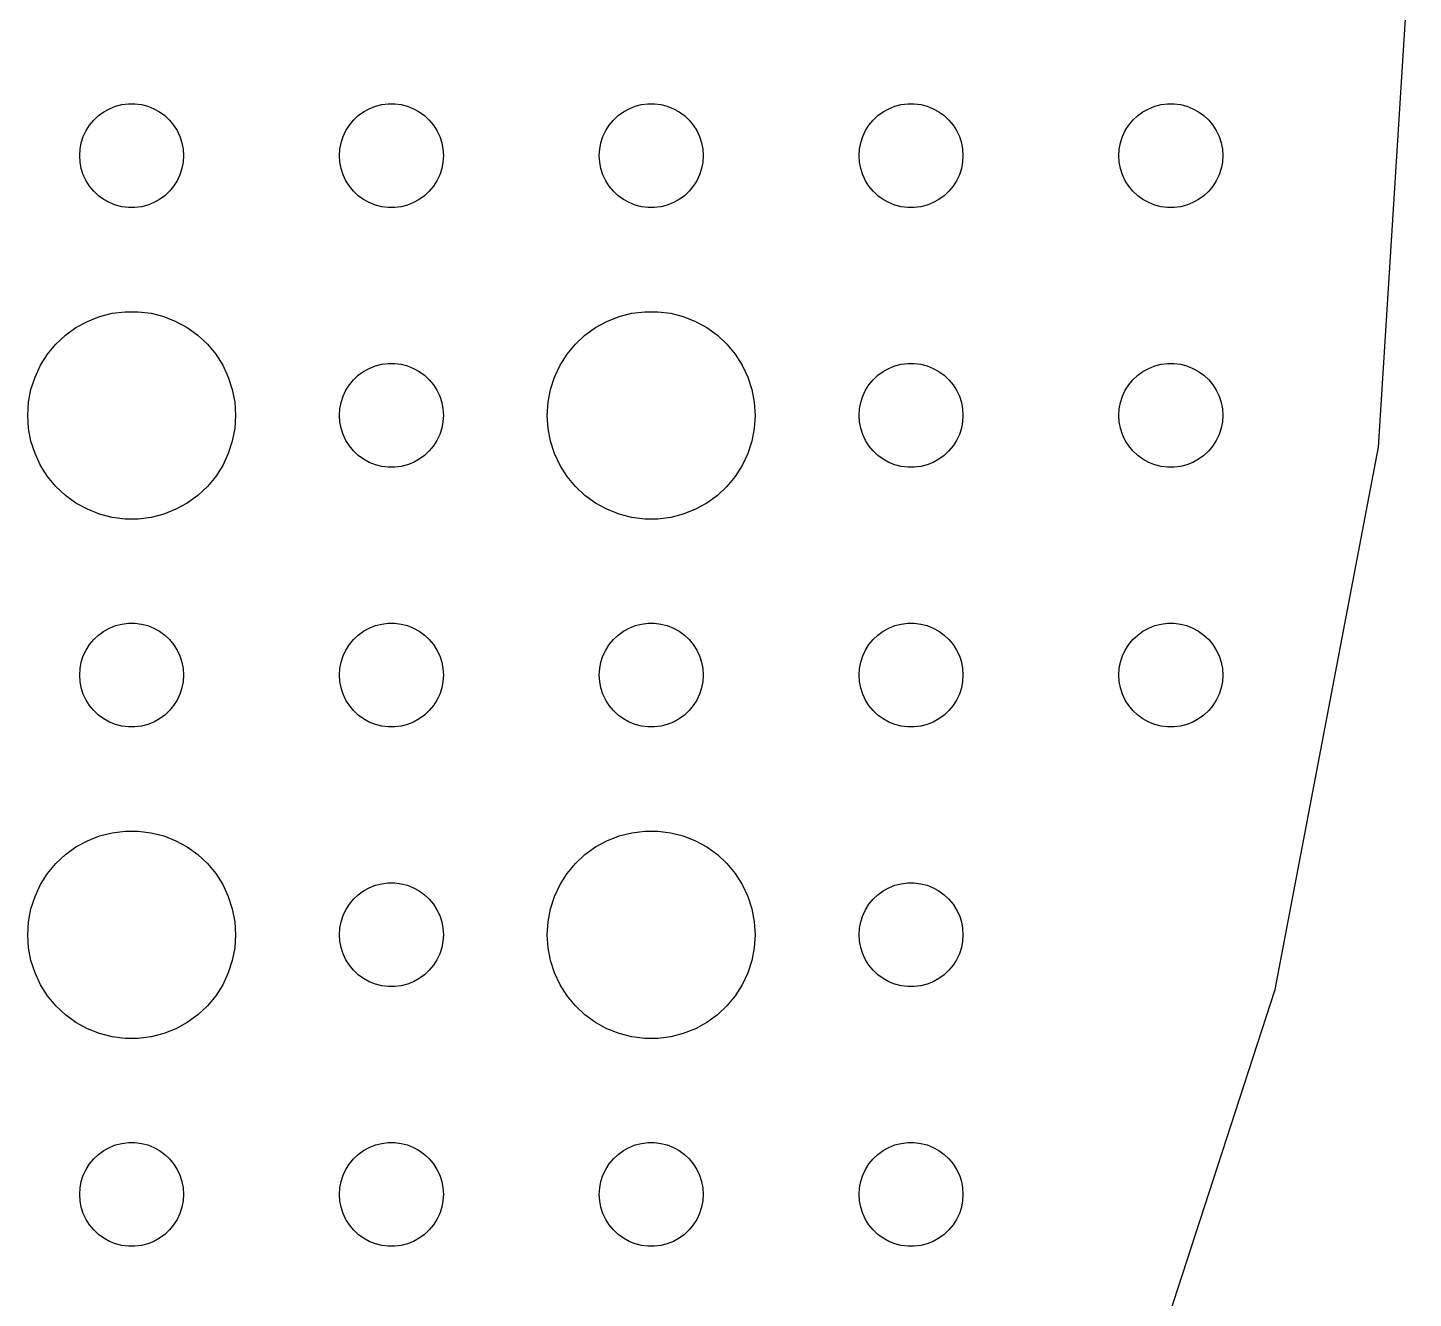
# Model space of a CAD drawing. Header units: metres. Extents: x -127 to 127, y -127 to 127.
# Drawn here: x 87 to 127, y -40.5 to -3.8 of the extents above; entities that cross this region are included whole.
import ezdxf

# ---------------------------------------------------------------- set-up
doc = ezdxf.new("R2010")
doc.units = ezdxf.units.M

msp = doc.modelspace()

# ---------------------------------------------------------------- linework, layer by layer
for p, q in [((125.999, -15.9173), (127, 0)), ((88.9065, -6.47318), (89.0439, -6.34422)), ((89.0439, -6.34422), (89.1963, -6.23351)), ((89.1963, -6.23351), (89.3613, -6.14275)), ((89.3613, -6.14275), (89.5365, -6.07341)), ((89.5365, -6.07341), (89.7189, -6.02657)), ((89.7189, -6.02657), (89.9058, -6.00294)), ((89.9058, -6.00294), (90.0942, -6.00294)), ((90.0942, -6.00294), (90.2811, -6.02657)), ((90.2811, -6.02657), (90.4635, -6.07341)), ((90.4635, -6.07341), (90.6387, -6.14275)), ((90.6387, -6.14275), (90.8037, -6.23351)), ((90.8037, -6.23351), (90.9561, -6.34422)), ((90.9561, -6.34422), (91.0934, -6.47318)), ((96.4065, -6.47318), (96.5439, -6.34422)), ((96.5439, -6.34422), (96.6963, -6.23351)), ((96.6963, -6.23351), (96.8613, -6.14275)), ((96.8613, -6.14275), (97.0365, -6.07341)), ((97.0365, -6.07341), (97.2189, -6.02657)), ((97.2189, -6.02657), (97.4058, -6.00294)), ((97.4058, -6.00294), (97.5942, -6.00294)), ((97.5942, -6.00294), (97.7811, -6.02657)), ((97.7811, -6.02657), (97.9635, -6.07341)), ((97.9635, -6.07341), (98.1387, -6.14275)), ((98.1387, -6.14275), (98.3037, -6.23351)), ((98.3037, -6.23351), (98.4561, -6.34422)), ((98.4561, -6.34422), (98.5934, -6.47318)), ((103.907, -6.47318), (104.044, -6.34422)), ((104.044, -6.34422), (104.196, -6.23351)), ((104.196, -6.23351), (104.361, -6.14275)), ((104.361, -6.14275), (104.536, -6.07341)), ((104.536, -6.07341), (104.719, -6.02657)), ((104.719, -6.02657), (104.906, -6.00294)), ((104.906, -6.00294), (105.094, -6.00294)), ((105.094, -6.00294), (105.281, -6.02657)), ((105.281, -6.02657), (105.464, -6.07341)), ((105.464, -6.07341), (105.639, -6.14275)), ((105.639, -6.14275), (105.804, -6.23351)), ((105.804, -6.23351), (105.956, -6.34422)), ((105.956, -6.34422), (106.093, -6.47318)), ((111.407, -6.47318), (111.544, -6.34422)), ((111.544, -6.34422), (111.696, -6.23351)), ((111.696, -6.23351), (111.861, -6.14275)), ((111.861, -6.14275), (112.036, -6.07341)), ((112.036, -6.07341), (112.219, -6.02657)), ((112.219, -6.02657), (112.406, -6.00294)), ((112.406, -6.00294), (112.594, -6.00294)), ((112.594, -6.00294), (112.781, -6.02657)), ((112.781, -6.02657), (112.964, -6.07341)), ((112.964, -6.07341), (113.139, -6.14275)), ((113.139, -6.14275), (113.304, -6.23351)), ((113.304, -6.23351), (113.456, -6.34422)), ((113.456, -6.34422), (113.593, -6.47318)), ((118.907, -6.47318), (119.044, -6.34422)), ((119.044, -6.34422), (119.196, -6.23351)), ((119.196, -6.23351), (119.361, -6.14275)), ((119.361, -6.14275), (119.536, -6.07341)), ((119.536, -6.07341), (119.719, -6.02657)), ((119.719, -6.02657), (119.906, -6.00294)), ((119.906, -6.00294), (120.094, -6.00294)), ((120.094, -6.00294), (120.281, -6.02657)), ((120.281, -6.02657), (120.464, -6.07341)), ((120.464, -6.07341), (120.639, -6.14275)), ((120.639, -6.14275), (120.804, -6.23351)), ((120.804, -6.23351), (120.956, -6.34422)), ((120.956, -6.34422), (121.093, -6.47318)), ((88.6053, -6.9478), (88.6855, -6.77736)), ((88.6855, -6.77736), (88.7865, -6.61832)), ((88.7865, -6.61832), (88.9065, -6.47318)), ((91.0934, -6.47318), (91.2135, -6.61832)), ((91.2135, -6.61832), (91.3145, -6.77736)), ((91.3145, -6.77736), (91.3947, -6.9478)), ((96.1053, -6.9478), (96.1855, -6.77736)), ((96.1855, -6.77736), (96.2865, -6.61832)), ((96.2865, -6.61832), (96.4065, -6.47318)), ((98.5934, -6.47318), (98.7135, -6.61832)), ((98.7135, -6.61832), (98.8145, -6.77736)), ((98.8145, -6.77736), (98.8947, -6.9478)), ((103.605, -6.9478), (103.686, -6.77736)), ((103.686, -6.77736), (103.786, -6.61832)), ((103.786, -6.61832), (103.907, -6.47318)), ((106.093, -6.47318), (106.214, -6.61832)), ((106.214, -6.61832), (106.314, -6.77736)), ((106.314, -6.77736), (106.395, -6.9478)), ((111.105, -6.9478), (111.186, -6.77736)), ((111.186, -6.77736), (111.286, -6.61832)), ((111.286, -6.61832), (111.407, -6.47318)), ((113.593, -6.47318), (113.714, -6.61832)), ((113.714, -6.61832), (113.814, -6.77736)), ((113.814, -6.77736), (113.895, -6.9478)), ((118.605, -6.9478), (118.686, -6.77736)), ((118.686, -6.77736), (118.786, -6.61832)), ((118.786, -6.61832), (118.907, -6.47318)), ((121.093, -6.47318), (121.214, -6.61832)), ((121.214, -6.61832), (121.314, -6.77736)), ((121.314, -6.77736), (121.395, -6.9478)), ((88.5118, -7.312), (88.5471, -7.12695)), ((88.5471, -7.12695), (88.6053, -6.9478)), ((91.3947, -6.9478), (91.4529, -7.12695)), ((91.4529, -7.12695), (91.4882, -7.312)), ((96.0118, -7.312), (96.0471, -7.12695)), ((96.0471, -7.12695), (96.1053, -6.9478)), ((98.8947, -6.9478), (98.9529, -7.12695)), ((98.9529, -7.12695), (98.9882, -7.312)), ((103.512, -7.312), (103.547, -7.12695)), ((103.547, -7.12695), (103.605, -6.9478)), ((106.395, -6.9478), (106.453, -7.12695)), ((106.453, -7.12695), (106.488, -7.312)), ((111.012, -7.312), (111.047, -7.12695)), ((111.047, -7.12695), (111.105, -6.9478)), ((113.895, -6.9478), (113.953, -7.12695)), ((113.953, -7.12695), (113.988, -7.312)), ((118.512, -7.312), (118.547, -7.12695)), ((118.547, -7.12695), (118.605, -6.9478)), ((121.395, -6.9478), (121.453, -7.12695)), ((121.453, -7.12695), (121.488, -7.312)), ((88.5, -7.5), (88.5118, -7.312)), ((88.5118, -7.68799), (88.5, -7.5)), ((91.4882, -7.312), (91.5, -7.5)), ((91.5, -7.5), (91.4882, -7.68799)), ((96, -7.5), (96.0118, -7.312)), ((96.0118, -7.68799), (96, -7.5)), ((98.9882, -7.312), (99, -7.5)), ((99, -7.5), (98.9882, -7.68799)), ((103.5, -7.5), (103.512, -7.312)), ((103.512, -7.68799), (103.5, -7.5)), ((106.488, -7.312), (106.5, -7.5)), ((106.5, -7.5), (106.488, -7.68799)), ((111, -7.5), (111.012, -7.312)), ((111.012, -7.68799), (111, -7.5)), ((113.988, -7.312), (114, -7.5)), ((114, -7.5), (113.988, -7.68799)), ((118.5, -7.5), (118.512, -7.312)), ((118.512, -7.68799), (118.5, -7.5)), ((121.488, -7.312), (121.5, -7.5)), ((121.5, -7.5), (121.488, -7.68799)), ((88.5471, -7.87303), (88.5118, -7.68799)), ((88.6053, -8.05219), (88.5471, -7.87303)), ((91.4529, -7.87303), (91.3947, -8.05219)), ((91.4882, -7.68799), (91.4529, -7.87303)), ((96.0471, -7.87303), (96.0118, -7.68799)), ((96.1053, -8.05219), (96.0471, -7.87303)), ((98.9529, -7.87303), (98.8947, -8.05219)), ((98.9882, -7.68799), (98.9529, -7.87303)), ((103.547, -7.87303), (103.512, -7.68799)), ((103.605, -8.05219), (103.547, -7.87303)), ((106.453, -7.87303), (106.395, -8.05219)), ((106.488, -7.68799), (106.453, -7.87303)), ((111.047, -7.87303), (111.012, -7.68799)), ((111.105, -8.05219), (111.047, -7.87303)), ((113.953, -7.87303), (113.895, -8.05219)), ((113.988, -7.68799), (113.953, -7.87303)), ((118.547, -7.87303), (118.512, -7.68799)), ((118.605, -8.05219), (118.547, -7.87303)), ((121.453, -7.87303), (121.395, -8.05219)), ((121.488, -7.68799), (121.453, -7.87303)), ((88.6855, -8.22263), (88.6053, -8.05219)), ((88.7865, -8.38167), (88.6855, -8.22263)), ((88.9065, -8.52681), (88.7865, -8.38167)), ((91.2135, -8.38167), (91.0934, -8.52681)), ((91.3145, -8.22263), (91.2135, -8.38167)), ((91.3947, -8.05219), (91.3145, -8.22263)), ((96.1855, -8.22263), (96.1053, -8.05219)), ((96.2865, -8.38167), (96.1855, -8.22263)), ((96.4065, -8.52681), (96.2865, -8.38167)), ((98.7135, -8.38167), (98.5934, -8.52681)), ((98.8145, -8.22263), (98.7135, -8.38167)), ((98.8947, -8.05219), (98.8145, -8.22263)), ((103.686, -8.22263), (103.605, -8.05219)), ((103.786, -8.38167), (103.686, -8.22263)), ((103.907, -8.52681), (103.786, -8.38167)), ((106.214, -8.38167), (106.093, -8.52681)), ((106.314, -8.22263), (106.214, -8.38167)), ((106.395, -8.05219), (106.314, -8.22263)), ((111.186, -8.22263), (111.105, -8.05219)), ((111.286, -8.38167), (111.186, -8.22263)), ((111.407, -8.52681), (111.286, -8.38167)), ((113.714, -8.38167), (113.593, -8.52681)), ((113.814, -8.22263), (113.714, -8.38167)), ((113.895, -8.05219), (113.814, -8.22263)), ((118.686, -8.22263), (118.605, -8.05219)), ((118.786, -8.38167), (118.686, -8.22263)), ((118.907, -8.52681), (118.786, -8.38167)), ((121.214, -8.38167), (121.093, -8.52681)), ((121.314, -8.22263), (121.214, -8.38167)), ((121.395, -8.05219), (121.314, -8.22263)), ((89.0439, -8.65576), (88.9065, -8.52681)), ((89.1963, -8.76648), (89.0439, -8.65576)), ((89.3613, -8.85724), (89.1963, -8.76648)), ((90.8037, -8.76648), (90.6387, -8.85724)), ((90.9561, -8.65576), (90.8037, -8.76648)), ((91.0934, -8.52681), (90.9561, -8.65576)), ((96.5439, -8.65576), (96.4065, -8.52681)), ((96.6963, -8.76648), (96.5439, -8.65576)), ((96.8613, -8.85724), (96.6963, -8.76648)), ((98.3037, -8.76648), (98.1387, -8.85724)), ((98.4561, -8.65576), (98.3037, -8.76648)), ((98.5934, -8.52681), (98.4561, -8.65576)), ((104.044, -8.65576), (103.907, -8.52681)), ((104.196, -8.76648), (104.044, -8.65576)), ((104.361, -8.85724), (104.196, -8.76648)), ((105.804, -8.76648), (105.639, -8.85724)), ((105.956, -8.65576), (105.804, -8.76648)), ((106.093, -8.52681), (105.956, -8.65576)), ((111.544, -8.65576), (111.407, -8.52681)), ((111.696, -8.76648), (111.544, -8.65576)), ((111.861, -8.85724), (111.696, -8.76648)), ((113.304, -8.76648), (113.139, -8.85724)), ((113.456, -8.65576), (113.304, -8.76648)), ((113.593, -8.52681), (113.456, -8.65576)), ((119.044, -8.65576), (118.907, -8.52681)), ((119.196, -8.76648), (119.044, -8.65576)), ((119.361, -8.85724), (119.196, -8.76648)), ((120.804, -8.76648), (120.639, -8.85724)), ((120.956, -8.65576), (120.804, -8.76648)), ((121.093, -8.52681), (120.956, -8.65576)), ((89.5365, -8.92657), (89.3613, -8.85724)), ((89.7189, -8.97342), (89.5365, -8.92657)), ((89.9058, -8.99704), (89.7189, -8.97342)), ((90.0942, -8.99704), (89.9058, -8.99704)), ((90.2811, -8.97342), (90.0942, -8.99704)), ((90.4635, -8.92657), (90.2811, -8.97342)), ((90.6387, -8.85724), (90.4635, -8.92657)), ((97.0365, -8.92657), (96.8613, -8.85724)), ((97.2189, -8.97342), (97.0365, -8.92657)), ((97.4058, -8.99704), (97.2189, -8.97342)), ((97.5942, -8.99704), (97.4058, -8.99704)), ((97.7811, -8.97342), (97.5942, -8.99704)), ((97.9635, -8.92657), (97.7811, -8.97342)), ((98.1387, -8.85724), (97.9635, -8.92657)), ((104.536, -8.92657), (104.361, -8.85724)), ((104.719, -8.97342), (104.536, -8.92657)), ((104.906, -8.99704), (104.719, -8.97342)), ((105.094, -8.99704), (104.906, -8.99704)), ((105.281, -8.97342), (105.094, -8.99704)), ((105.464, -8.92657), (105.281, -8.97342)), ((105.639, -8.85724), (105.464, -8.92657)), ((112.036, -8.92657), (111.861, -8.85724)), ((112.219, -8.97342), (112.036, -8.92657)), ((112.406, -8.99704), (112.219, -8.97342)), ((112.594, -8.99704), (112.406, -8.99704)), ((112.781, -8.97342), (112.594, -8.99704)), ((112.964, -8.92657), (112.781, -8.97342)), ((113.139, -8.85724), (112.964, -8.92657)), ((119.536, -8.92657), (119.361, -8.85724)), ((119.719, -8.97342), (119.536, -8.92657)), ((119.906, -8.99704), (119.719, -8.97342)), ((120.094, -8.99704), (119.906, -8.99704)), ((120.281, -8.97342), (120.094, -8.99704)), ((120.464, -8.92657), (120.281, -8.97342)), ((120.639, -8.85724), (120.464, -8.92657)), ((88.3925, -12.467), (88.7227, -12.2855)), ((88.7227, -12.2855), (89.073, -12.1468)), ((89.073, -12.1468), (89.4379, -12.0531)), ((89.4379, -12.0531), (89.8116, -12.0059)), ((89.8116, -12.0059), (90.1884, -12.0059)), ((90.1884, -12.0059), (90.5621, -12.0531)), ((90.5621, -12.0531), (90.927, -12.1468)), ((90.927, -12.1468), (91.2773, -12.2855)), ((91.2773, -12.2855), (91.6075, -12.467)), ((103.393, -12.467), (103.723, -12.2855)), ((103.723, -12.2855), (104.073, -12.1468)), ((104.073, -12.1468), (104.438, -12.0531)), ((104.438, -12.0531), (104.812, -12.0059)), ((104.812, -12.0059), (105.188, -12.0059)), ((105.188, -12.0059), (105.562, -12.0531)), ((105.562, -12.0531), (105.927, -12.1468)), ((105.927, -12.1468), (106.277, -12.2855)), ((106.277, -12.2855), (106.607, -12.467)), ((87.8131, -12.9464), (88.0877, -12.6884)), ((88.0877, -12.6884), (88.3925, -12.467)), ((91.6075, -12.467), (91.9123, -12.6884)), ((91.9123, -12.6884), (92.1869, -12.9464)), ((102.813, -12.9464), (103.088, -12.6884)), ((103.088, -12.6884), (103.393, -12.467)), ((106.607, -12.467), (106.912, -12.6884)), ((106.912, -12.6884), (107.187, -12.9464)), ((87.573, -13.2366), (87.8131, -12.9464)), ((92.1869, -12.9464), (92.427, -13.2366)), ((102.573, -13.2366), (102.813, -12.9464)), ((107.187, -12.9464), (107.427, -13.2366)), ((87.2107, -13.8956), (87.3711, -13.5547)), ((87.3711, -13.5547), (87.573, -13.2366)), ((92.427, -13.2366), (92.6289, -13.5547)), ((92.6289, -13.5547), (92.7893, -13.8956)), ((96.8613, -13.6427), (97.0365, -13.5734)), ((97.0365, -13.5734), (97.2189, -13.5266)), ((97.2189, -13.5266), (97.4058, -13.5029)), ((97.4058, -13.5029), (97.5942, -13.5029)), ((97.5942, -13.5029), (97.7811, -13.5266)), ((97.7811, -13.5266), (97.9635, -13.5734)), ((97.9635, -13.5734), (98.1387, -13.6427)), ((102.211, -13.8956), (102.371, -13.5547)), ((102.371, -13.5547), (102.573, -13.2366)), ((107.427, -13.2366), (107.629, -13.5547)), ((107.629, -13.5547), (107.789, -13.8956)), ((111.861, -13.6427), (112.036, -13.5734)), ((112.036, -13.5734), (112.219, -13.5266)), ((112.219, -13.5266), (112.406, -13.5029)), ((112.406, -13.5029), (112.594, -13.5029)), ((112.594, -13.5029), (112.781, -13.5266)), ((112.781, -13.5266), (112.964, -13.5734)), ((112.964, -13.5734), (113.139, -13.6427)), ((119.361, -13.6427), (119.536, -13.5734)), ((119.536, -13.5734), (119.719, -13.5266)), ((119.719, -13.5266), (119.906, -13.5029)), ((119.906, -13.5029), (120.094, -13.5029)), ((120.094, -13.5029), (120.281, -13.5266)), ((120.281, -13.5266), (120.464, -13.5734)), ((120.464, -13.5734), (120.639, -13.6427)), ((87.0943, -14.2539), (87.2107, -13.8956)), ((92.7893, -13.8956), (92.9057, -14.2539)), ((96.2865, -14.1183), (96.4065, -13.9732)), ((96.4065, -13.9732), (96.5439, -13.8442)), ((96.5439, -13.8442), (96.6963, -13.7335)), ((96.6963, -13.7335), (96.8613, -13.6427)), ((98.1387, -13.6427), (98.3037, -13.7335)), ((98.3037, -13.7335), (98.4561, -13.8442)), ((98.4561, -13.8442), (98.5934, -13.9732)), ((98.5934, -13.9732), (98.7135, -14.1183)), ((102.094, -14.2539), (102.211, -13.8956)), ((107.789, -13.8956), (107.906, -14.2539)), ((111.286, -14.1183), (111.407, -13.9732)), ((111.407, -13.9732), (111.544, -13.8442)), ((111.544, -13.8442), (111.696, -13.7335)), ((111.696, -13.7335), (111.861, -13.6427)), ((113.139, -13.6427), (113.304, -13.7335)), ((113.304, -13.7335), (113.456, -13.8442)), ((113.456, -13.8442), (113.593, -13.9732)), ((113.593, -13.9732), (113.714, -14.1183)), ((118.786, -14.1183), (118.907, -13.9732)), ((118.907, -13.9732), (119.044, -13.8442)), ((119.044, -13.8442), (119.196, -13.7335)), ((119.196, -13.7335), (119.361, -13.6427)), ((120.639, -13.6427), (120.804, -13.7335)), ((120.804, -13.7335), (120.956, -13.8442)), ((120.956, -13.8442), (121.093, -13.9732)), ((121.093, -13.9732), (121.214, -14.1183)), ((87.0237, -14.624), (87.0943, -14.2539)), ((92.9057, -14.2539), (92.9763, -14.624)), ((96.1053, -14.4478), (96.1855, -14.2774)), ((96.1855, -14.2774), (96.2865, -14.1183)), ((98.7135, -14.1183), (98.8145, -14.2774)), ((98.8145, -14.2774), (98.8947, -14.4478)), ((102.024, -14.624), (102.094, -14.2539)), ((107.906, -14.2539), (107.976, -14.624)), ((111.105, -14.4478), (111.186, -14.2774)), ((111.186, -14.2774), (111.286, -14.1183)), ((113.714, -14.1183), (113.814, -14.2774)), ((113.814, -14.2774), (113.895, -14.4478)), ((118.605, -14.4478), (118.686, -14.2774)), ((118.686, -14.2774), (118.786, -14.1183)), ((121.214, -14.1183), (121.314, -14.2774)), ((121.314, -14.2774), (121.395, -14.4478)), ((87, -15), (87.0237, -14.624)), ((92.9763, -14.624), (93, -15)), ((96.0118, -14.812), (96.0471, -14.627)), ((96.0471, -14.627), (96.1053, -14.4478)), ((98.8947, -14.4478), (98.9529, -14.627)), ((98.9529, -14.627), (98.9882, -14.812)), ((102, -15), (102.024, -14.624)), ((107.976, -14.624), (108, -15)), ((111.012, -14.812), (111.047, -14.627)), ((111.047, -14.627), (111.105, -14.4478)), ((113.895, -14.4478), (113.953, -14.627)), ((113.953, -14.627), (113.988, -14.812)), ((118.512, -14.812), (118.547, -14.627)), ((118.547, -14.627), (118.605, -14.4478)), ((121.395, -14.4478), (121.453, -14.627)), ((121.453, -14.627), (121.488, -14.812)), ((87.0237, -15.376), (87, -15)), ((93, -15), (92.9763, -15.376)), ((96, -15), (96.0118, -14.812)), ((96.0118, -15.188), (96, -15)), ((96.0471, -15.373), (96.0118, -15.188)), ((98.9882, -15.188), (98.9529, -15.373)), ((98.9882, -14.812), (99, -15)), ((99, -15), (98.9882, -15.188)), ((102.024, -15.376), (102, -15)), ((108, -15), (107.976, -15.376)), ((111, -15), (111.012, -14.812)), ((111.012, -15.188), (111, -15)), ((111.047, -15.373), (111.012, -15.188)), ((113.988, -15.188), (113.953, -15.373)), ((113.988, -14.812), (114, -15)), ((114, -15), (113.988, -15.188)), ((118.5, -15), (118.512, -14.812)), ((118.512, -15.188), (118.5, -15)), ((118.547, -15.373), (118.512, -15.188)), ((121.488, -15.188), (121.453, -15.373)), ((121.488, -14.812), (121.5, -15)), ((121.5, -15), (121.488, -15.188)), ((87.0943, -15.7461), (87.0237, -15.376)), ((92.9763, -15.376), (92.9057, -15.7461)), ((96.1053, -15.5522), (96.0471, -15.373)), ((96.1855, -15.7226), (96.1053, -15.5522)), ((98.8947, -15.5522), (98.8145, -15.7226)), ((98.9529, -15.373), (98.8947, -15.5522)), ((102.094, -15.7461), (102.024, -15.376)), ((107.976, -15.376), (107.906, -15.7461)), ((111.105, -15.5522), (111.047, -15.373)), ((111.186, -15.7226), (111.105, -15.5522)), ((113.895, -15.5522), (113.814, -15.7226)), ((113.953, -15.373), (113.895, -15.5522)), ((118.605, -15.5522), (118.547, -15.373)), ((118.686, -15.7226), (118.605, -15.5522)), ((121.395, -15.5522), (121.314, -15.7226)), ((121.453, -15.373), (121.395, -15.5522)), ((87.2107, -16.1044), (87.0943, -15.7461)), ((92.9057, -15.7461), (92.7893, -16.1044)), ((96.2865, -15.8817), (96.1855, -15.7226)), ((96.4065, -16.0268), (96.2865, -15.8817)), ((98.7135, -15.8817), (98.5934, -16.0268)), ((98.8145, -15.7226), (98.7135, -15.8817)), ((102.211, -16.1044), (102.094, -15.7461)), ((107.906, -15.7461), (107.789, -16.1044)), ((111.286, -15.8817), (111.186, -15.7226)), ((111.407, -16.0268), (111.286, -15.8817)), ((113.714, -15.8817), (113.593, -16.0268)), ((113.814, -15.7226), (113.714, -15.8817)), ((118.786, -15.8817), (118.686, -15.7226)), ((118.907, -16.0268), (118.786, -15.8817)), ((121.214, -15.8817), (121.093, -16.0268)), ((121.314, -15.7226), (121.214, -15.8817)), ((123.01, -31.5836), (125.999, -15.9173)), ((87.3711, -16.4453), (87.2107, -16.1044)), ((92.7893, -16.1044), (92.6289, -16.4453)), ((96.5439, -16.1558), (96.4065, -16.0268)), ((96.6963, -16.2665), (96.5439, -16.1558)), ((96.8613, -16.3572), (96.6963, -16.2665)), ((97.0365, -16.4266), (96.8613, -16.3572)), ((98.1387, -16.3572), (97.9635, -16.4266)), ((98.3037, -16.2665), (98.1387, -16.3572)), ((98.4561, -16.1558), (98.3037, -16.2665)), ((98.5934, -16.0268), (98.4561, -16.1558)), ((102.371, -16.4453), (102.211, -16.1044)), ((107.789, -16.1044), (107.629, -16.4453)), ((111.544, -16.1558), (111.407, -16.0268)), ((111.696, -16.2665), (111.544, -16.1558)), ((111.861, -16.3572), (111.696, -16.2665)), ((112.036, -16.4266), (111.861, -16.3572)), ((113.139, -16.3572), (112.964, -16.4266)), ((113.304, -16.2665), (113.139, -16.3572)), ((113.456, -16.1558), (113.304, -16.2665)), ((113.593, -16.0268), (113.456, -16.1558)), ((119.044, -16.1558), (118.907, -16.0268)), ((119.196, -16.2665), (119.044, -16.1558)), ((119.361, -16.3572), (119.196, -16.2665)), ((119.536, -16.4266), (119.361, -16.3572)), ((120.639, -16.3572), (120.464, -16.4266)), ((120.804, -16.2665), (120.639, -16.3572)), ((120.956, -16.1558), (120.804, -16.2665)), ((121.093, -16.0268), (120.956, -16.1558)), ((87.573, -16.7634), (87.3711, -16.4453)), ((87.8131, -17.0536), (87.573, -16.7634)), ((92.427, -16.7634), (92.1869, -17.0536)), ((92.6289, -16.4453), (92.427, -16.7634)), ((97.2189, -16.4734), (97.0365, -16.4266)), ((97.4058, -16.497), (97.2189, -16.4734)), ((97.5942, -16.497), (97.4058, -16.497)), ((97.7811, -16.4734), (97.5942, -16.497)), ((97.9635, -16.4266), (97.7811, -16.4734)), ((102.573, -16.7634), (102.371, -16.4453)), ((102.813, -17.0536), (102.573, -16.7634)), ((107.427, -16.7634), (107.187, -17.0536)), ((107.629, -16.4453), (107.427, -16.7634)), ((112.219, -16.4734), (112.036, -16.4266)), ((112.406, -16.497), (112.219, -16.4734)), ((112.594, -16.497), (112.406, -16.497)), ((112.781, -16.4734), (112.594, -16.497)), ((112.964, -16.4266), (112.781, -16.4734)), ((119.719, -16.4734), (119.536, -16.4266)), ((119.906, -16.497), (119.719, -16.4734)), ((120.094, -16.497), (119.906, -16.497)), ((120.281, -16.4734), (120.094, -16.497)), ((120.464, -16.4266), (120.281, -16.4734)), ((88.0877, -17.3115), (87.8131, -17.0536)), ((92.1869, -17.0536), (91.9123, -17.3115)), ((103.088, -17.3115), (102.813, -17.0536)), ((107.187, -17.0536), (106.912, -17.3115)), ((88.3925, -17.533), (88.0877, -17.3115)), ((88.7227, -17.7145), (88.3925, -17.533)), ((91.6075, -17.533), (91.2773, -17.7145)), ((91.9123, -17.3115), (91.6075, -17.533)), ((103.393, -17.533), (103.088, -17.3115)), ((103.723, -17.7145), (103.393, -17.533)), ((106.607, -17.533), (106.277, -17.7145)), ((106.912, -17.3115), (106.607, -17.533)), ((89.073, -17.8532), (88.7227, -17.7145)), ((89.4379, -17.9469), (89.073, -17.8532)), ((89.8116, -17.9941), (89.4379, -17.9469)), ((90.1884, -17.9941), (89.8116, -17.9941)), ((90.5621, -17.9469), (90.1884, -17.9941)), ((90.927, -17.8532), (90.5621, -17.9469)), ((91.2773, -17.7145), (90.927, -17.8532)), ((104.073, -17.8532), (103.723, -17.7145)), ((104.438, -17.9469), (104.073, -17.8532)), ((104.812, -17.9941), (104.438, -17.9469)), ((105.188, -17.9941), (104.812, -17.9941)), ((105.562, -17.9469), (105.188, -17.9941)), ((105.927, -17.8532), (105.562, -17.9469)), ((106.277, -17.7145), (105.927, -17.8532)), ((89.1963, -21.2335), (89.3613, -21.1427)), ((89.3613, -21.1427), (89.5365, -21.0734)), ((89.5365, -21.0734), (89.7189, -21.0266)), ((89.7189, -21.0266), (89.9058, -21.003)), ((89.9058, -21.003), (90.0942, -21.003)), ((90.0942, -21.003), (90.2811, -21.0266)), ((90.2811, -21.0266), (90.4635, -21.0734)), ((90.4635, -21.0734), (90.6387, -21.1427)), ((90.6387, -21.1427), (90.8037, -21.2335)), ((96.6963, -21.2335), (96.8613, -21.1427)), ((96.8613, -21.1427), (97.0365, -21.0734)), ((97.0365, -21.0734), (97.2189, -21.0266)), ((97.2189, -21.0266), (97.4058, -21.003)), ((97.4058, -21.003), (97.5942, -21.003)), ((97.5942, -21.003), (97.7811, -21.0266)), ((97.7811, -21.0266), (97.9635, -21.0734)), ((97.9635, -21.0734), (98.1387, -21.1427)), ((98.1387, -21.1427), (98.3037, -21.2335)), ((104.196, -21.2335), (104.361, -21.1427)), ((104.361, -21.1427), (104.536, -21.0734)), ((104.536, -21.0734), (104.719, -21.0266)), ((104.719, -21.0266), (104.906, -21.003)), ((104.906, -21.003), (105.094, -21.003)), ((105.094, -21.003), (105.281, -21.0266)), ((105.281, -21.0266), (105.464, -21.0734)), ((105.464, -21.0734), (105.639, -21.1427)), ((105.639, -21.1427), (105.804, -21.2335)), ((111.696, -21.2335), (111.861, -21.1427)), ((111.861, -21.1427), (112.036, -21.0734)), ((112.036, -21.0734), (112.219, -21.0266)), ((112.219, -21.0266), (112.406, -21.003)), ((112.406, -21.003), (112.594, -21.003)), ((112.594, -21.003), (112.781, -21.0266)), ((112.781, -21.0266), (112.964, -21.0734)), ((112.964, -21.0734), (113.139, -21.1427)), ((113.139, -21.1427), (113.304, -21.2335)), ((119.196, -21.2335), (119.361, -21.1427)), ((119.361, -21.1427), (119.536, -21.0734)), ((119.536, -21.0734), (119.719, -21.0266)), ((119.719, -21.0266), (119.906, -21.003)), ((119.906, -21.003), (120.094, -21.003)), ((120.094, -21.003), (120.281, -21.0266)), ((120.281, -21.0266), (120.464, -21.0734)), ((120.464, -21.0734), (120.639, -21.1427)), ((120.639, -21.1427), (120.804, -21.2335)), ((88.7865, -21.6183), (88.9065, -21.4732)), ((88.9065, -21.4732), (89.0439, -21.3442)), ((89.0439, -21.3442), (89.1963, -21.2335)), ((90.8037, -21.2335), (90.9561, -21.3442)), ((90.9561, -21.3442), (91.0934, -21.4732)), ((91.0934, -21.4732), (91.2135, -21.6183)), ((96.2865, -21.6183), (96.4065, -21.4732)), ((96.4065, -21.4732), (96.5439, -21.3442)), ((96.5439, -21.3442), (96.6963, -21.2335)), ((98.3037, -21.2335), (98.4561, -21.3442)), ((98.4561, -21.3442), (98.5934, -21.4732)), ((98.5934, -21.4732), (98.7135, -21.6183)), ((103.786, -21.6183), (103.907, -21.4732)), ((103.907, -21.4732), (104.044, -21.3442)), ((104.044, -21.3442), (104.196, -21.2335)), ((105.804, -21.2335), (105.956, -21.3442)), ((105.956, -21.3442), (106.093, -21.4732)), ((106.093, -21.4732), (106.214, -21.6183)), ((111.286, -21.6183), (111.407, -21.4732)), ((111.407, -21.4732), (111.544, -21.3442)), ((111.544, -21.3442), (111.696, -21.2335)), ((113.304, -21.2335), (113.456, -21.3442)), ((113.456, -21.3442), (113.593, -21.4732)), ((113.593, -21.4732), (113.714, -21.6183)), ((118.786, -21.6183), (118.907, -21.4732)), ((118.907, -21.4732), (119.044, -21.3442)), ((119.044, -21.3442), (119.196, -21.2335)), ((120.804, -21.2335), (120.956, -21.3442)), ((120.956, -21.3442), (121.093, -21.4732)), ((121.093, -21.4732), (121.214, -21.6183)), ((88.5471, -22.127), (88.6053, -21.9478)), ((88.6053, -21.9478), (88.6855, -21.7774)), ((88.6855, -21.7774), (88.7865, -21.6183)), ((91.2135, -21.6183), (91.3145, -21.7774)), ((91.3145, -21.7774), (91.3947, -21.9478)), ((91.3947, -21.9478), (91.4529, -22.127)), ((96.0471, -22.127), (96.1053, -21.9478)), ((96.1053, -21.9478), (96.1855, -21.7774)), ((96.1855, -21.7774), (96.2865, -21.6183)), ((98.7135, -21.6183), (98.8145, -21.7774)), ((98.8145, -21.7774), (98.8947, -21.9478)), ((98.8947, -21.9478), (98.9529, -22.127)), ((103.547, -22.127), (103.605, -21.9478)), ((103.605, -21.9478), (103.686, -21.7774)), ((103.686, -21.7774), (103.786, -21.6183)), ((106.214, -21.6183), (106.314, -21.7774)), ((106.314, -21.7774), (106.395, -21.9478)), ((106.395, -21.9478), (106.453, -22.127)), ((111.047, -22.127), (111.105, -21.9478)), ((111.105, -21.9478), (111.186, -21.7774)), ((111.186, -21.7774), (111.286, -21.6183)), ((113.714, -21.6183), (113.814, -21.7774)), ((113.814, -21.7774), (113.895, -21.9478)), ((113.895, -21.9478), (113.953, -22.127)), ((118.547, -22.127), (118.605, -21.9478)), ((118.605, -21.9478), (118.686, -21.7774)), ((118.686, -21.7774), (118.786, -21.6183)), ((121.214, -21.6183), (121.314, -21.7774)), ((121.314, -21.7774), (121.395, -21.9478)), ((121.395, -21.9478), (121.453, -22.127)), ((88.5, -22.5), (88.5118, -22.312)), ((88.5118, -22.312), (88.5471, -22.127)), ((91.4529, -22.127), (91.4882, -22.312)), ((91.4882, -22.312), (91.5, -22.5)), ((96, -22.5), (96.0118, -22.312)), ((96.0118, -22.312), (96.0471, -22.127)), ((98.9529, -22.127), (98.9882, -22.312)), ((98.9882, -22.312), (99, -22.5)), ((103.5, -22.5), (103.512, -22.312)), ((103.512, -22.312), (103.547, -22.127)), ((106.453, -22.127), (106.488, -22.312)), ((106.488, -22.312), (106.5, -22.5)), ((111, -22.5), (111.012, -22.312)), ((111.012, -22.312), (111.047, -22.127)), ((113.953, -22.127), (113.988, -22.312)), ((113.988, -22.312), (114, -22.5)), ((118.5, -22.5), (118.512, -22.312)), ((118.512, -22.312), (118.547, -22.127)), ((121.453, -22.127), (121.488, -22.312)), ((121.488, -22.312), (121.5, -22.5)), ((88.5118, -22.688), (88.5, -22.5)), ((88.5471, -22.873), (88.5118, -22.688)), ((91.4882, -22.688), (91.4529, -22.873)), ((91.5, -22.5), (91.4882, -22.688)), ((96.0118, -22.688), (96, -22.5)), ((96.0471, -22.873), (96.0118, -22.688)), ((98.9882, -22.688), (98.9529, -22.873)), ((99, -22.5), (98.9882, -22.688)), ((103.512, -22.688), (103.5, -22.5)), ((103.547, -22.873), (103.512, -22.688)), ((106.488, -22.688), (106.453, -22.873)), ((106.5, -22.5), (106.488, -22.688)), ((111.012, -22.688), (111, -22.5)), ((111.047, -22.873), (111.012, -22.688)), ((113.988, -22.688), (113.953, -22.873)), ((114, -22.5), (113.988, -22.688)), ((118.512, -22.688), (118.5, -22.5)), ((118.547, -22.873), (118.512, -22.688)), ((121.488, -22.688), (121.453, -22.873)), ((121.5, -22.5), (121.488, -22.688)), ((88.6053, -23.0522), (88.5471, -22.873)), ((88.6855, -23.2226), (88.6053, -23.0522)), ((91.3947, -23.0522), (91.3145, -23.2226)), ((91.4529, -22.873), (91.3947, -23.0522)), ((96.1053, -23.0522), (96.0471, -22.873)), ((96.1855, -23.2226), (96.1053, -23.0522)), ((98.8947, -23.0522), (98.8145, -23.2226)), ((98.9529, -22.873), (98.8947, -23.0522)), ((103.605, -23.0522), (103.547, -22.873)), ((103.686, -23.2226), (103.605, -23.0522)), ((106.395, -23.0522), (106.314, -23.2226)), ((106.453, -22.873), (106.395, -23.0522)), ((111.105, -23.0522), (111.047, -22.873)), ((111.186, -23.2226), (111.105, -23.0522)), ((113.895, -23.0522), (113.814, -23.2226)), ((113.953, -22.873), (113.895, -23.0522)), ((118.605, -23.0522), (118.547, -22.873)), ((118.686, -23.2226), (118.605, -23.0522)), ((121.395, -23.0522), (121.314, -23.2226)), ((121.453, -22.873), (121.395, -23.0522)), ((88.7865, -23.3817), (88.6855, -23.2226)), ((88.9065, -23.5268), (88.7865, -23.3817)), ((89.0439, -23.6558), (88.9065, -23.5268)), ((91.0934, -23.5268), (90.9561, -23.6558)), ((91.2135, -23.3817), (91.0934, -23.5268)), ((91.3145, -23.2226), (91.2135, -23.3817)), ((96.2865, -23.3817), (96.1855, -23.2226)), ((96.4065, -23.5268), (96.2865, -23.3817)), ((96.5439, -23.6558), (96.4065, -23.5268)), ((98.5934, -23.5268), (98.4561, -23.6558)), ((98.7135, -23.3817), (98.5934, -23.5268)), ((98.8145, -23.2226), (98.7135, -23.3817)), ((103.786, -23.3817), (103.686, -23.2226)), ((103.907, -23.5268), (103.786, -23.3817)), ((104.044, -23.6558), (103.907, -23.5268)), ((106.093, -23.5268), (105.956, -23.6558)), ((106.214, -23.3817), (106.093, -23.5268)), ((106.314, -23.2226), (106.214, -23.3817)), ((111.286, -23.3817), (111.186, -23.2226)), ((111.407, -23.5268), (111.286, -23.3817)), ((111.544, -23.6558), (111.407, -23.5268)), ((113.593, -23.5268), (113.456, -23.6558)), ((113.714, -23.3817), (113.593, -23.5268)), ((113.814, -23.2226), (113.714, -23.3817)), ((118.786, -23.3817), (118.686, -23.2226)), ((118.907, -23.5268), (118.786, -23.3817)), ((119.044, -23.6558), (118.907, -23.5268)), ((121.093, -23.5268), (120.956, -23.6558)), ((121.214, -23.3817), (121.093, -23.5268)), ((121.314, -23.2226), (121.214, -23.3817)), ((89.1963, -23.7665), (89.0439, -23.6558)), ((89.3613, -23.8572), (89.1963, -23.7665)), ((89.5365, -23.9266), (89.3613, -23.8572)), ((89.7189, -23.9734), (89.5365, -23.9266)), ((89.9058, -23.997), (89.7189, -23.9734)), ((90.0942, -23.997), (89.9058, -23.997)), ((90.2811, -23.9734), (90.0942, -23.997)), ((90.4635, -23.9266), (90.2811, -23.9734)), ((90.6387, -23.8572), (90.4635, -23.9266)), ((90.8037, -23.7665), (90.6387, -23.8572)), ((90.9561, -23.6558), (90.8037, -23.7665)), ((96.6963, -23.7665), (96.5439, -23.6558)), ((96.8613, -23.8572), (96.6963, -23.7665)), ((97.0365, -23.9266), (96.8613, -23.8572)), ((97.2189, -23.9734), (97.0365, -23.9266)), ((97.4058, -23.997), (97.2189, -23.9734)), ((97.5942, -23.997), (97.4058, -23.997)), ((97.7811, -23.9734), (97.5942, -23.997)), ((97.9635, -23.9266), (97.7811, -23.9734)), ((98.1387, -23.8572), (97.9635, -23.9266)), ((98.3037, -23.7665), (98.1387, -23.8572)), ((98.4561, -23.6558), (98.3037, -23.7665)), ((104.196, -23.7665), (104.044, -23.6558)), ((104.361, -23.8572), (104.196, -23.7665)), ((104.536, -23.9266), (104.361, -23.8572)), ((104.719, -23.9734), (104.536, -23.9266)), ((104.906, -23.997), (104.719, -23.9734)), ((105.094, -23.997), (104.906, -23.997)), ((105.281, -23.9734), (105.094, -23.997)), ((105.464, -23.9266), (105.281, -23.9734)), ((105.639, -23.8572), (105.464, -23.9266)), ((105.804, -23.7665), (105.639, -23.8572)), ((105.956, -23.6558), (105.804, -23.7665)), ((111.696, -23.7665), (111.544, -23.6558)), ((111.861, -23.8572), (111.696, -23.7665)), ((112.036, -23.9266), (111.861, -23.8572)), ((112.219, -23.9734), (112.036, -23.9266)), ((112.406, -23.997), (112.219, -23.9734)), ((112.594, -23.997), (112.406, -23.997)), ((112.781, -23.9734), (112.594, -23.997)), ((112.964, -23.9266), (112.781, -23.9734)), ((113.139, -23.8572), (112.964, -23.9266)), ((113.304, -23.7665), (113.139, -23.8572)), ((113.456, -23.6558), (113.304, -23.7665)), ((119.196, -23.7665), (119.044, -23.6558)), ((119.361, -23.8572), (119.196, -23.7665)), ((119.536, -23.9266), (119.361, -23.8572)), ((119.719, -23.9734), (119.536, -23.9266)), ((119.906, -23.997), (119.719, -23.9734)), ((120.094, -23.997), (119.906, -23.997)), ((120.281, -23.9734), (120.094, -23.997)), ((120.464, -23.9266), (120.281, -23.9734)), ((120.639, -23.8572), (120.464, -23.9266)), ((120.804, -23.7665), (120.639, -23.8572)), ((120.956, -23.6558), (120.804, -23.7665)), ((88.7227, -27.2855), (89.073, -27.1468)), ((89.073, -27.1468), (89.4379, -27.0531)), ((89.4379, -27.0531), (89.8116, -27.0059)), ((89.8116, -27.0059), (90.1884, -27.0059)), ((90.1884, -27.0059), (90.5621, -27.0531)), ((90.5621, -27.0531), (90.927, -27.1468)), ((90.927, -27.1468), (91.2773, -27.2855)), ((103.723, -27.2855), (104.073, -27.1468)), ((104.073, -27.1468), (104.438, -27.0531)), ((104.438, -27.0531), (104.812, -27.0059)), ((104.812, -27.0059), (105.188, -27.0059)), ((105.188, -27.0059), (105.562, -27.0531)), ((105.562, -27.0531), (105.927, -27.1468)), ((105.927, -27.1468), (106.277, -27.2855)), ((88.0877, -27.6884), (88.3925, -27.467)), ((88.3925, -27.467), (88.7227, -27.2855)), ((91.2773, -27.2855), (91.6075, -27.467)), ((91.6075, -27.467), (91.9123, -27.6884)), ((103.088, -27.6884), (103.393, -27.467)), ((103.393, -27.467), (103.723, -27.2855)), ((106.277, -27.2855), (106.607, -27.467)), ((106.607, -27.467), (106.912, -27.6884)), ((87.573, -28.2366), (87.8131, -27.9464)), ((87.8131, -27.9464), (88.0877, -27.6884)), ((91.9123, -27.6884), (92.1869, -27.9464)), ((92.1869, -27.9464), (92.427, -28.2366)), ((102.573, -28.2366), (102.813, -27.9464)), ((102.813, -27.9464), (103.088, -27.6884)), ((106.912, -27.6884), (107.187, -27.9464)), ((107.187, -27.9464), (107.427, -28.2366)), ((87.3711, -28.5547), (87.573, -28.2366)), ((92.427, -28.2366), (92.6289, -28.5547)), ((102.371, -28.5547), (102.573, -28.2366)), ((107.427, -28.2366), (107.629, -28.5547)), ((87.2107, -28.8956), (87.3711, -28.5547)), ((92.6289, -28.5547), (92.7893, -28.8956)), ((96.5439, -28.8442), (96.6963, -28.7335)), ((96.6963, -28.7335), (96.8613, -28.6427)), ((96.8613, -28.6427), (97.0365, -28.5734)), ((97.0365, -28.5734), (97.2189, -28.5266)), ((97.2189, -28.5266), (97.4058, -28.503)), ((97.4058, -28.503), (97.5942, -28.503)), ((97.5942, -28.503), (97.7811, -28.5266)), ((97.7811, -28.5266), (97.9635, -28.5734)), ((97.9635, -28.5734), (98.1387, -28.6427)), ((98.1387, -28.6427), (98.3037, -28.7335)), ((98.3037, -28.7335), (98.4561, -28.8442)), ((102.211, -28.8956), (102.371, -28.5547)), ((107.629, -28.5547), (107.789, -28.8956)), ((111.544, -28.8442), (111.696, -28.7335)), ((111.696, -28.7335), (111.861, -28.6427)), ((111.861, -28.6427), (112.036, -28.5734)), ((112.036, -28.5734), (112.219, -28.5266)), ((112.219, -28.5266), (112.406, -28.503)), ((112.406, -28.503), (112.594, -28.503)), ((112.594, -28.503), (112.781, -28.5266)), ((112.781, -28.5266), (112.964, -28.5734)), ((112.964, -28.5734), (113.139, -28.6427)), ((113.139, -28.6427), (113.304, -28.7335)), ((113.304, -28.7335), (113.456, -28.8442)), ((87.0943, -29.2539), (87.2107, -28.8956)), ((92.7893, -28.8956), (92.9057, -29.2539)), ((96.1855, -29.2774), (96.2865, -29.1183)), ((96.2865, -29.1183), (96.4065, -28.9732)), ((96.4065, -28.9732), (96.5439, -28.8442)), ((98.4561, -28.8442), (98.5934, -28.9732)), ((98.5934, -28.9732), (98.7135, -29.1183)), ((98.7135, -29.1183), (98.8145, -29.2774)), ((102.094, -29.2539), (102.211, -28.8956)), ((107.789, -28.8956), (107.906, -29.2539)), ((111.186, -29.2774), (111.286, -29.1183)), ((111.286, -29.1183), (111.407, -28.9732)), ((111.407, -28.9732), (111.544, -28.8442)), ((113.456, -28.8442), (113.593, -28.9732)), ((113.593, -28.9732), (113.714, -29.1183)), ((113.714, -29.1183), (113.814, -29.2774)), ((87.0237, -29.624), (87.0943, -29.2539)), ((92.9057, -29.2539), (92.9763, -29.624)), ((96.0471, -29.627), (96.1053, -29.4478)), ((96.1053, -29.4478), (96.1855, -29.2774)), ((98.8145, -29.2774), (98.8947, -29.4478)), ((98.8947, -29.4478), (98.9529, -29.627)), ((102.024, -29.624), (102.094, -29.2539)), ((107.906, -29.2539), (107.976, -29.624)), ((111.047, -29.627), (111.105, -29.4478)), ((111.105, -29.4478), (111.186, -29.2774)), ((113.814, -29.2774), (113.895, -29.4478)), ((113.895, -29.4478), (113.953, -29.627)), ((87, -30), (87.0237, -29.624)), ((87.0237, -30.376), (87, -30)), ((92.9763, -29.624), (93, -30)), ((93, -30), (92.9763, -30.376)), ((96, -30), (96.0118, -29.812)), ((96.0118, -30.188), (96, -30)), ((96.0118, -29.812), (96.0471, -29.627)), ((98.9529, -29.627), (98.9882, -29.812)), ((98.9882, -29.812), (99, -30)), ((99, -30), (98.9882, -30.188)), ((102, -30), (102.024, -29.624)), ((102.024, -30.376), (102, -30)), ((107.976, -29.624), (108, -30)), ((108, -30), (107.976, -30.376)), ((111, -30), (111.012, -29.812)), ((111.012, -30.188), (111, -30)), ((111.012, -29.812), (111.047, -29.627)), ((113.953, -29.627), (113.988, -29.812)), ((113.988, -29.812), (114, -30)), ((114, -30), (113.988, -30.188)), ((87.0943, -30.7461), (87.0237, -30.376)), ((92.9763, -30.376), (92.9057, -30.7461)), ((96.0471, -30.373), (96.0118, -30.188)), ((96.1053, -30.5522), (96.0471, -30.373)), ((98.9529, -30.373), (98.8947, -30.5522)), ((98.9882, -30.188), (98.9529, -30.373)), ((102.094, -30.7461), (102.024, -30.376)), ((107.976, -30.376), (107.906, -30.7461)), ((111.047, -30.373), (111.012, -30.188)), ((111.105, -30.5522), (111.047, -30.373)), ((113.953, -30.373), (113.895, -30.5522)), ((113.988, -30.188), (113.953, -30.373)), ((87.2107, -31.1044), (87.0943, -30.7461)), ((92.9057, -30.7461), (92.7893, -31.1044)), ((96.1855, -30.7226), (96.1053, -30.5522)), ((96.2865, -30.8817), (96.1855, -30.7226)), ((98.8145, -30.7226), (98.7135, -30.8817)), ((98.8947, -30.5522), (98.8145, -30.7226)), ((102.211, -31.1044), (102.094, -30.7461)), ((107.906, -30.7461), (107.789, -31.1044)), ((111.186, -30.7226), (111.105, -30.5522)), ((111.286, -30.8817), (111.186, -30.7226)), ((113.814, -30.7226), (113.714, -30.8817)), ((113.895, -30.5522), (113.814, -30.7226)), ((87.3711, -31.4453), (87.2107, -31.1044)), ((92.7893, -31.1044), (92.6289, -31.4453)), ((96.4065, -31.0268), (96.2865, -30.8817)), ((96.5439, -31.1558), (96.4065, -31.0268)), ((96.6963, -31.2665), (96.5439, -31.1558)), ((98.4561, -31.1558), (98.3037, -31.2665)), ((98.5934, -31.0268), (98.4561, -31.1558)), ((98.7135, -30.8817), (98.5934, -31.0268)), ((102.371, -31.4453), (102.211, -31.1044)), ((107.789, -31.1044), (107.629, -31.4453)), ((111.407, -31.0268), (111.286, -30.8817)), ((111.544, -31.1558), (111.407, -31.0268)), ((111.696, -31.2665), (111.544, -31.1558)), ((113.456, -31.1558), (113.304, -31.2665)), ((113.593, -31.0268), (113.456, -31.1558)), ((113.714, -30.8817), (113.593, -31.0268)), ((87.573, -31.7634), (87.3711, -31.4453)), ((92.6289, -31.4453), (92.427, -31.7634)), ((96.8613, -31.3572), (96.6963, -31.2665)), ((97.0365, -31.4266), (96.8613, -31.3572)), ((97.2189, -31.4734), (97.0365, -31.4266)), ((97.4058, -31.497), (97.2189, -31.4734)), ((97.5942, -31.497), (97.4058, -31.497)), ((97.7811, -31.4734), (97.5942, -31.497)), ((97.9635, -31.4266), (97.7811, -31.4734)), ((98.1387, -31.3572), (97.9635, -31.4266)), ((98.3037, -31.2665), (98.1387, -31.3572)), ((102.573, -31.7634), (102.371, -31.4453)), ((107.629, -31.4453), (107.427, -31.7634)), ((111.861, -31.3572), (111.696, -31.2665)), ((112.036, -31.4266), (111.861, -31.3572)), ((112.219, -31.4734), (112.036, -31.4266)), ((112.406, -31.497), (112.219, -31.4734)), ((112.594, -31.497), (112.406, -31.497)), ((112.781, -31.4734), (112.594, -31.497)), ((112.964, -31.4266), (112.781, -31.4734)), ((113.139, -31.3572), (112.964, -31.4266)), ((113.304, -31.2665), (113.139, -31.3572)), ((118.082, -46.7518), (123.01, -31.5836)), ((87.8131, -32.0536), (87.573, -31.7634)), ((92.427, -31.7634), (92.1869, -32.0536)), ((102.813, -32.0536), (102.573, -31.7634)), ((107.427, -31.7634), (107.187, -32.0536)), ((88.0877, -32.3115), (87.8131, -32.0536)), ((88.3925, -32.533), (88.0877, -32.3115)), ((91.9123, -32.3115), (91.6075, -32.533)), ((92.1869, -32.0536), (91.9123, -32.3115)), ((103.088, -32.3115), (102.813, -32.0536)), ((103.393, -32.533), (103.088, -32.3115)), ((106.912, -32.3115), (106.607, -32.533)), ((107.187, -32.0536), (106.912, -32.3115)), ((88.7227, -32.7145), (88.3925, -32.533)), ((89.073, -32.8532), (88.7227, -32.7145)), ((91.2773, -32.7145), (90.927, -32.8532)), ((91.6075, -32.533), (91.2773, -32.7145)), ((103.723, -32.7145), (103.393, -32.533)), ((104.073, -32.8532), (103.723, -32.7145)), ((106.277, -32.7145), (105.927, -32.8532)), ((106.607, -32.533), (106.277, -32.7145)), ((89.4379, -32.9469), (89.073, -32.8532)), ((89.8116, -32.9941), (89.4379, -32.9469)), ((90.1884, -32.9941), (89.8116, -32.9941)), ((90.5621, -32.9469), (90.1884, -32.9941)), ((90.927, -32.8532), (90.5621, -32.9469)), ((104.438, -32.9469), (104.073, -32.8532)), ((104.812, -32.9941), (104.438, -32.9469)), ((105.188, -32.9941), (104.812, -32.9941)), ((105.562, -32.9469), (105.188, -32.9941)), ((105.927, -32.8532), (105.562, -32.9469)), ((88.9065, -36.4732), (89.0439, -36.3442)), ((89.0439, -36.3442), (89.1963, -36.2335)), ((89.1963, -36.2335), (89.3613, -36.1428)), ((89.3613, -36.1428), (89.5365, -36.0734)), ((89.5365, -36.0734), (89.7189, -36.0266)), ((89.7189, -36.0266), (89.9058, -36.003)), ((89.9058, -36.003), (90.0942, -36.003)), ((90.0942, -36.003), (90.2811, -36.0266)), ((90.2811, -36.0266), (90.4635, -36.0734)), ((90.4635, -36.0734), (90.6387, -36.1428)), ((90.6387, -36.1428), (90.8037, -36.2335)), ((90.8037, -36.2335), (90.9561, -36.3442)), ((90.9561, -36.3442), (91.0934, -36.4732)), ((96.4065, -36.4732), (96.5439, -36.3442)), ((96.5439, -36.3442), (96.6963, -36.2335)), ((96.6963, -36.2335), (96.8613, -36.1428)), ((96.8613, -36.1428), (97.0365, -36.0734)), ((97.0365, -36.0734), (97.2189, -36.0266)), ((97.2189, -36.0266), (97.4058, -36.003)), ((97.4058, -36.003), (97.5942, -36.003)), ((97.5942, -36.003), (97.7811, -36.0266)), ((97.7811, -36.0266), (97.9635, -36.0734)), ((97.9635, -36.0734), (98.1387, -36.1428)), ((98.1387, -36.1428), (98.3037, -36.2335)), ((98.3037, -36.2335), (98.4561, -36.3442)), ((98.4561, -36.3442), (98.5934, -36.4732)), ((103.907, -36.4732), (104.044, -36.3442)), ((104.044, -36.3442), (104.196, -36.2335)), ((104.196, -36.2335), (104.361, -36.1428)), ((104.361, -36.1428), (104.536, -36.0734)), ((104.536, -36.0734), (104.719, -36.0266)), ((104.719, -36.0266), (104.906, -36.003)), ((104.906, -36.003), (105.094, -36.003)), ((105.094, -36.003), (105.281, -36.0266)), ((105.281, -36.0266), (105.464, -36.0734)), ((105.464, -36.0734), (105.639, -36.1428)), ((105.639, -36.1428), (105.804, -36.2335)), ((105.804, -36.2335), (105.956, -36.3442)), ((105.956, -36.3442), (106.093, -36.4732)), ((111.407, -36.4732), (111.544, -36.3442)), ((111.544, -36.3442), (111.696, -36.2335)), ((111.696, -36.2335), (111.861, -36.1428)), ((111.861, -36.1428), (112.036, -36.0734)), ((112.036, -36.0734), (112.219, -36.0266)), ((112.219, -36.0266), (112.406, -36.003)), ((112.406, -36.003), (112.594, -36.003)), ((112.594, -36.003), (112.781, -36.0266)), ((112.781, -36.0266), (112.964, -36.0734)), ((112.964, -36.0734), (113.139, -36.1428)), ((113.139, -36.1428), (113.304, -36.2335)), ((113.304, -36.2335), (113.456, -36.3442)), ((113.456, -36.3442), (113.593, -36.4732)), ((88.6053, -36.9478), (88.6855, -36.7774)), ((88.6855, -36.7774), (88.7865, -36.6183)), ((88.7865, -36.6183), (88.9065, -36.4732)), ((91.0934, -36.4732), (91.2135, -36.6183)), ((91.2135, -36.6183), (91.3145, -36.7774)), ((91.3145, -36.7774), (91.3947, -36.9478)), ((96.1053, -36.9478), (96.1855, -36.7774)), ((96.1855, -36.7774), (96.2865, -36.6183)), ((96.2865, -36.6183), (96.4065, -36.4732)), ((98.5934, -36.4732), (98.7135, -36.6183)), ((98.7135, -36.6183), (98.8145, -36.7774)), ((98.8145, -36.7774), (98.8947, -36.9478)), ((103.605, -36.9478), (103.686, -36.7774)), ((103.686, -36.7774), (103.786, -36.6183)), ((103.786, -36.6183), (103.907, -36.4732)), ((106.093, -36.4732), (106.214, -36.6183)), ((106.214, -36.6183), (106.314, -36.7774)), ((106.314, -36.7774), (106.395, -36.9478)), ((111.105, -36.9478), (111.186, -36.7774)), ((111.186, -36.7774), (111.286, -36.6183)), ((111.286, -36.6183), (111.407, -36.4732)), ((113.593, -36.4732), (113.714, -36.6183)), ((113.714, -36.6183), (113.814, -36.7774)), ((113.814, -36.7774), (113.895, -36.9478)), ((88.5118, -37.312), (88.5471, -37.127)), ((88.5471, -37.127), (88.6053, -36.9478)), ((91.3947, -36.9478), (91.4529, -37.127)), ((91.4529, -37.127), (91.4882, -37.312)), ((96.0118, -37.312), (96.0471, -37.127)), ((96.0471, -37.127), (96.1053, -36.9478)), ((98.8947, -36.9478), (98.9529, -37.127)), ((98.9529, -37.127), (98.9882, -37.312)), ((103.512, -37.312), (103.547, -37.127)), ((103.547, -37.127), (103.605, -36.9478)), ((106.395, -36.9478), (106.453, -37.127)), ((106.453, -37.127), (106.488, -37.312)), ((111.012, -37.312), (111.047, -37.127)), ((111.047, -37.127), (111.105, -36.9478)), ((113.895, -36.9478), (113.953, -37.127)), ((113.953, -37.127), (113.988, -37.312)), ((88.5, -37.5), (88.5118, -37.312)), ((88.5118, -37.688), (88.5, -37.5)), ((91.4882, -37.312), (91.5, -37.5)), ((91.5, -37.5), (91.4882, -37.688)), ((96, -37.5), (96.0118, -37.312)), ((96.0118, -37.688), (96, -37.5)), ((98.9882, -37.312), (99, -37.5)), ((99, -37.5), (98.9882, -37.688)), ((103.5, -37.5), (103.512, -37.312)), ((103.512, -37.688), (103.5, -37.5)), ((106.488, -37.312), (106.5, -37.5)), ((106.5, -37.5), (106.488, -37.688)), ((111, -37.5), (111.012, -37.312)), ((111.012, -37.688), (111, -37.5)), ((113.988, -37.312), (114, -37.5)), ((114, -37.5), (113.988, -37.688)), ((88.5471, -37.873), (88.5118, -37.688)), ((88.6053, -38.0522), (88.5471, -37.873)), ((91.4529, -37.873), (91.3947, -38.0522)), ((91.4882, -37.688), (91.4529, -37.873)), ((96.0471, -37.873), (96.0118, -37.688)), ((96.1053, -38.0522), (96.0471, -37.873)), ((98.9529, -37.873), (98.8947, -38.0522)), ((98.9882, -37.688), (98.9529, -37.873)), ((103.547, -37.873), (103.512, -37.688)), ((103.605, -38.0522), (103.547, -37.873)), ((106.453, -37.873), (106.395, -38.0522)), ((106.488, -37.688), (106.453, -37.873)), ((111.047, -37.873), (111.012, -37.688)), ((111.105, -38.0522), (111.047, -37.873)), ((113.953, -37.873), (113.895, -38.0522)), ((113.988, -37.688), (113.953, -37.873)), ((88.6855, -38.2226), (88.6053, -38.0522)), ((88.7865, -38.3817), (88.6855, -38.2226)), ((88.9065, -38.5268), (88.7865, -38.3817)), ((91.2135, -38.3817), (91.0934, -38.5268)), ((91.3145, -38.2226), (91.2135, -38.3817)), ((91.3947, -38.0522), (91.3145, -38.2226)), ((96.1855, -38.2226), (96.1053, -38.0522)), ((96.2865, -38.3817), (96.1855, -38.2226)), ((96.4065, -38.5268), (96.2865, -38.3817)), ((98.7135, -38.3817), (98.5934, -38.5268)), ((98.8145, -38.2226), (98.7135, -38.3817)), ((98.8947, -38.0522), (98.8145, -38.2226)), ((103.686, -38.2226), (103.605, -38.0522)), ((103.786, -38.3817), (103.686, -38.2226)), ((103.907, -38.5268), (103.786, -38.3817)), ((106.214, -38.3817), (106.093, -38.5268)), ((106.314, -38.2226), (106.214, -38.3817)), ((106.395, -38.0522), (106.314, -38.2226)), ((111.186, -38.2226), (111.105, -38.0522)), ((111.286, -38.3817), (111.186, -38.2226)), ((111.407, -38.5268), (111.286, -38.3817)), ((113.714, -38.3817), (113.593, -38.5268)), ((113.814, -38.2226), (113.714, -38.3817)), ((113.895, -38.0522), (113.814, -38.2226)), ((89.0439, -38.6558), (88.9065, -38.5268)), ((89.1963, -38.7665), (89.0439, -38.6558)), ((89.3613, -38.8572), (89.1963, -38.7665)), ((90.8037, -38.7665), (90.6387, -38.8572)), ((90.9561, -38.6558), (90.8037, -38.7665)), ((91.0934, -38.5268), (90.9561, -38.6558)), ((96.5439, -38.6558), (96.4065, -38.5268)), ((96.6963, -38.7665), (96.5439, -38.6558)), ((96.8613, -38.8572), (96.6963, -38.7665)), ((98.3037, -38.7665), (98.1387, -38.8572)), ((98.4561, -38.6558), (98.3037, -38.7665)), ((98.5934, -38.5268), (98.4561, -38.6558)), ((104.044, -38.6558), (103.907, -38.5268)), ((104.196, -38.7665), (104.044, -38.6558)), ((104.361, -38.8572), (104.196, -38.7665)), ((105.804, -38.7665), (105.639, -38.8572)), ((105.956, -38.6558), (105.804, -38.7665)), ((106.093, -38.5268), (105.956, -38.6558)), ((111.544, -38.6558), (111.407, -38.5268)), ((111.696, -38.7665), (111.544, -38.6558)), ((111.861, -38.8572), (111.696, -38.7665)), ((113.304, -38.7665), (113.139, -38.8572)), ((113.456, -38.6558), (113.304, -38.7665)), ((113.593, -38.5268), (113.456, -38.6558)), ((89.5365, -38.9266), (89.3613, -38.8572)), ((89.7189, -38.9734), (89.5365, -38.9266)), ((89.9058, -38.997), (89.7189, -38.9734)), ((90.0942, -38.997), (89.9058, -38.997)), ((90.2811, -38.9734), (90.0942, -38.997)), ((90.4635, -38.9266), (90.2811, -38.9734)), ((90.6387, -38.8572), (90.4635, -38.9266)), ((97.0365, -38.9266), (96.8613, -38.8572)), ((97.2189, -38.9734), (97.0365, -38.9266)), ((97.4058, -38.997), (97.2189, -38.9734)), ((97.5942, -38.997), (97.4058, -38.997)), ((97.7811, -38.9734), (97.5942, -38.997)), ((97.9635, -38.9266), (97.7811, -38.9734)), ((98.1387, -38.8572), (97.9635, -38.9266)), ((104.536, -38.9266), (104.361, -38.8572)), ((104.719, -38.9734), (104.536, -38.9266)), ((104.906, -38.997), (104.719, -38.9734)), ((105.094, -38.997), (104.906, -38.997)), ((105.281, -38.9734), (105.094, -38.997)), ((105.464, -38.9266), (105.281, -38.9734)), ((105.639, -38.8572), (105.464, -38.9266)), ((112.036, -38.9266), (111.861, -38.8572)), ((112.219, -38.9734), (112.036, -38.9266)), ((112.406, -38.997), (112.219, -38.9734)), ((112.594, -38.997), (112.406, -38.997)), ((112.781, -38.9734), (112.594, -38.997)), ((112.964, -38.9266), (112.781, -38.9734)), ((113.139, -38.8572), (112.964, -38.9266))]:
    msp.add_line(p, q)

doc.saveas('drawing.dxf')
